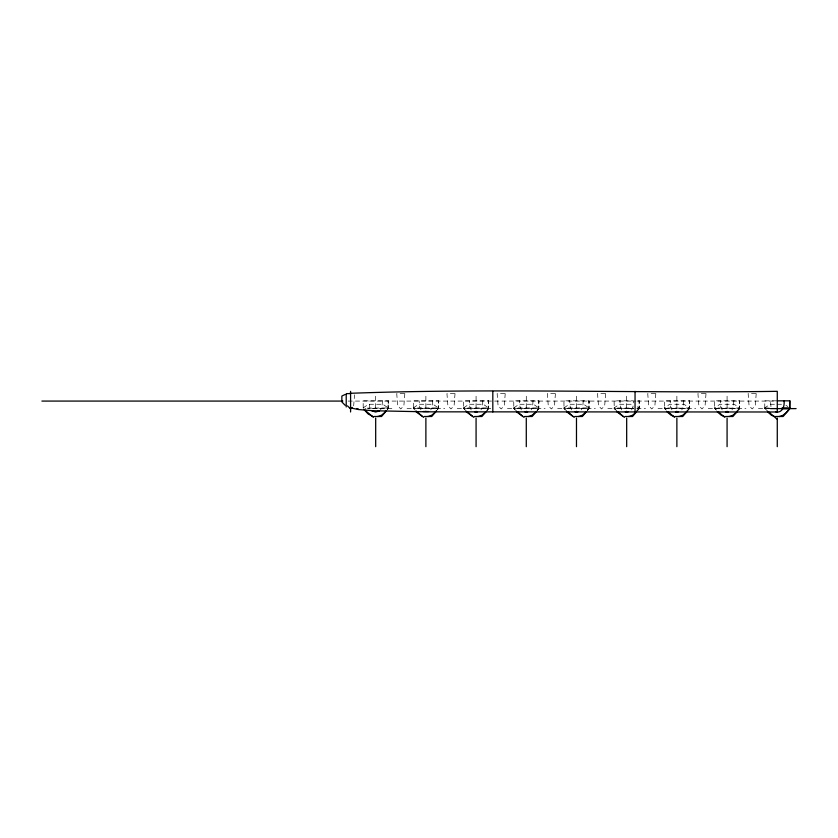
<?xml version="1.0" encoding="UTF-8"?>
<svg xmlns="http://www.w3.org/2000/svg" width="838" height="838" viewBox="0 0 838 838"><rect width="100%" height="100%" fill="white"/><g stroke="black" fill="none" stroke-linecap="round" stroke-linejoin="round"><path stroke-width="0.63" stroke-dasharray="4.19 3.14" d="M382.442 400.836L382.002 406.629L380.609 409.897M432.638 400.836L432.199 406.629L430.805 409.897M482.835 400.836L482.405 406.629L481.012 409.897M533.041 400.836L532.601 406.629L531.208 409.897M583.238 400.836L582.798 406.629L581.404 409.897M683.63 400.836L683.2 406.629L681.807 409.897M733.837 400.836L733.397 406.629L732.003 409.897M353.678 405.864L354.526 394.845M415.208 410.201L413.396 408.441L438.368 408.441L437.96 409.164M466.337 410.997L463.592 408.441L488.575 408.441L486.805 410.756M516.533 410.997L513.788 408.441L538.771 408.441L537.011 410.756M566.739 410.997L563.995 408.441L588.967 408.441L587.208 410.756M616.936 410.997L614.191 408.441L633.654 408.137M664.325 408.609L689.423 407.928L684.028 404.262L669.719 404.262L664.325 407.928L667.132 410.997M714.531 408.609L739.629 407.928L734.235 404.262L719.926 404.262L714.531 407.928L717.338 410.997M767.535 410.997L764.79 408.441L769.315 408.441M387.334 409.614L388.151 407.677L388.235 400.836L363.137 400.836L363.21 407.677M631.611 409.897L633.004 406.629L633.434 400.836L614.128 400.836L614.212 407.677L615.165 409.803M387.68 409.143L387.847 408.839A2.514 2.514 0 0 0 388.036 408.357L388.235 400.836L388.235 408.609L387.198 409.803M437.394 409.803L438.054 408.839A2.514 2.514 0 0 0 438.243 408.357L438.431 400.836L413.333 400.836L413.417 407.677L414.37 409.803M486.878 410.662A42.288 42.288 0 0 0 487.266 410.201L488.25 408.839A2.514 2.514 0 0 0 488.439 408.357L488.627 400.836L463.529 400.836L463.613 407.677L464.566 409.803M537.074 410.662A42.288 42.288 0 0 0 537.462 410.201L538.446 408.839A2.514 2.514 0 0 0 538.635 408.357L538.834 400.836L513.736 400.836L513.809 407.677L514.773 409.803M587.27 410.662A42.288 42.288 0 0 0 587.668 410.201L588.643 408.839A2.514 2.514 0 0 0 588.831 408.357L589.03 400.836L563.932 400.836L564.005 407.677L564.969 409.803M637.467 410.662A42.288 42.288 0 0 0 637.865 410.201L638.849 408.839A2.514 2.514 0 0 0 639.038 408.357L639.226 400.836L636.723 400.836M687.673 410.662A42.288 42.288 0 0 0 688.061 410.201L689.046 408.839A2.514 2.514 0 0 0 689.234 408.357L689.423 400.836L664.325 400.836L664.408 407.677L665.362 409.803M737.869 410.662A42.288 42.288 0 0 0 738.257 410.201L739.242 408.839A2.514 2.514 0 0 0 739.43 408.357L739.629 400.836L714.531 400.836L714.605 407.677L715.568 409.803M437.541 409.614L438.347 407.677L438.431 400.836L438.431 408.609M487.59 409.803L488.554 407.677L488.627 400.836L488.627 408.609L485.82 410.997M537.797 409.803L538.75 407.677L538.834 400.836L538.834 408.609L536.027 410.997M587.993 409.803L588.946 407.677L589.03 400.836L589.03 408.609L586.223 410.997M638.189 409.803L639.153 407.677L639.226 400.836L639.226 408.609L637.404 410.756M688.386 409.803L689.349 407.677L689.423 400.836L689.423 408.609L687.6 410.756M738.592 409.803L739.545 407.677L739.629 400.836L739.629 408.609L737.807 410.756M636.419 410.997L639.226 408.609L637.11 408.389M686.626 410.997L689.37 408.441L679.325 408.389M736.822 410.997L739.566 408.441L729.521 408.389M363.137 407.928L368.531 404.262L382.84 404.262L388.235 407.928L365.253 408.137M413.333 407.928L418.728 404.262L433.036 404.262L438.431 407.928L413.333 407.928L413.333 408.609M463.529 407.928L468.924 404.262L483.233 404.262L488.627 407.928L463.529 407.928L463.529 408.609M513.736 407.928L519.131 404.262L533.429 404.262L538.834 407.928L513.736 407.928L513.736 408.609M563.932 407.928L569.327 404.262L583.636 404.262L589.03 407.928L563.932 407.928L563.932 408.609M614.128 408.609L614.128 407.928L619.523 404.262L633.832 404.262M764.727 408.609L764.727 407.928L770.122 404.262L776.009 404.262M637.11 408.137L639.226 407.928L635.309 405.267M367.725 408.441L369.768 408.441M633.654 408.389L629.129 408.389M372.041 408.441L388.235 408.609M776.428 400.836L764.727 400.836L764.801 407.677L765.764 409.803M348.084 401.077L493.331 401.077M494.64 401.077L635.958 401.077M637.268 401.077L775.967 401.077M777.276 404.262L782.336 404.262M373.004 408.609L394.509 408.609M407.059 408.609L444.706 408.609M457.255 408.609L491.152 408.609M507.451 408.609L545.109 408.609M557.658 408.609L595.305 408.609M607.854 408.609L633.549 408.609M636.859 408.609L645.501 408.609M658.05 408.609L695.697 408.609M708.257 408.609L745.904 408.609M758.453 408.609L769.452 408.609M729.521 408.137L714.531 407.928M679.325 408.137L664.325 407.928M629.129 408.137L614.128 407.928M365.253 408.389L365.986 408.441M769.315 408.085L764.727 407.928M785.908 405.267L787.867 406.598M722.147 409.897L720.753 406.629L720.324 400.836M671.95 409.897L670.557 406.629L670.117 400.836M621.754 409.897L620.361 406.629L619.921 400.836M571.547 409.897L570.154 406.629L569.725 400.836M521.351 409.897L519.958 406.629L519.518 400.836M471.155 409.897L469.762 406.629L469.322 400.836M420.959 409.897L419.566 406.629L419.126 400.836M369.946 408.515L368.93 400.836M770.96 406.629L770.52 400.836M727.08 396.217L727.08 410.966M676.874 396.217L676.874 410.966M626.677 396.217L626.677 410.966M576.481 396.217L576.481 410.966M526.285 396.217L526.285 410.966M476.078 396.217L476.078 410.966M425.882 396.217L425.882 410.966M375.686 396.217L375.686 409.091M404.827 393.619L403.874 405.864L400.784 408.923L397.694 405.864L396.741 393.619L404.827 393.619M455.024 393.619L454.081 405.864L450.98 408.923L447.89 405.864L446.947 393.619L455.024 393.619M505.22 393.619L504.277 405.864L501.176 408.923L498.086 405.864L497.144 393.619L505.22 393.619M555.416 393.619L554.473 405.864L551.383 408.923L548.282 405.864L547.34 393.619L555.416 393.619M605.623 393.619L604.669 405.864L601.579 408.923L598.489 405.864L597.536 393.619L605.623 393.619M655.819 393.619L654.876 405.864L651.775 408.923L648.685 405.864L647.743 393.619L655.819 393.619M706.015 393.619L705.072 405.864L701.982 408.923L698.882 405.864L697.939 393.619L706.015 393.619M756.211 393.619L755.268 405.864L752.178 408.923L749.078 405.864L748.135 393.619L756.211 393.619"/><path stroke-width="1.26" d="M777.276 400.836L789.825 400.836L789.626 408.357A2.514 2.514 0 0 1 789.448 408.839L788.464 410.201A42.288 42.288 0 0 1 786.432 412.474L783.09 415.229L779.79 416.444A6.18 6.18 0 0 1 778.952 416.496M784.033 400.836C784.86 405.959 782.304 413.385 775.894 411.887M789.825 407.928L782.074 407.928M386.412 410.756L381.541 416.496L374.02 416.496M436.608 410.756L431.738 416.496L424.227 416.496M485.998 411.709L481.934 416.496L474.423 416.496M536.194 411.709L532.13 416.496L524.619 416.496M586.39 411.709L582.337 416.496L574.816 416.496M636.597 411.709L632.533 416.496L625.022 416.496M686.793 411.709L682.729 416.496L675.219 416.496M736.99 411.709L732.925 416.496L725.415 416.496M789.825 400.836L789.825 408.609L783.132 416.496L775.611 416.496M352.128 407.394L350.588 408.923L347.487 405.864M379.583 410.871L375.686 412.003L371.779 410.871M345.109 394.489L341.852 396.049L341.852 401.926L345.109 405.267M428.585 411.521L423.18 411.521M782.074 408.609L789.825 408.609M349.865 393.315C492.189 388.067 634.869 393.399 777.276 391.325L777.276 411.992L426.008 411.835L373.203 410.735L358.454 409.541L349.865 407.75M477.461 411.887L474.696 411.887M527.657 411.887L524.902 411.887M577.864 411.887L575.098 411.887M628.06 411.887L625.295 411.887M678.256 411.887L675.491 411.887M728.463 411.887L725.698 411.887M346.544 393.619L350.012 393.619M41.9 401.077L342.857 401.077M356.862 408.609L358.046 408.609M770.426 408.609L796.1 408.609M774.343 416.381L771.463 415.229L767.493 411.804M724.147 416.381L721.267 415.229L717.297 411.804M673.951 416.381L671.06 415.229L667.09 411.804M372.753 416.381L368.05 413.899L363.692 409.143M622.833 416.14L616.894 411.804M572.637 416.14L566.698 411.804M522.43 416.14L516.501 411.804M472.234 416.14L466.295 411.804M422.038 416.14L416.098 411.804M768.467 411.804L777.276 419.314M718.271 411.804L724.818 417.387M668.075 411.804L674.621 417.387M617.868 411.804L624.415 417.387M567.672 411.804L574.219 417.387M517.475 411.804L524.022 417.387M467.279 411.804L473.826 417.387M416.14 410.997L423.619 417.387M364.069 409.405L373.423 417.387M777.276 418.057L777.276 446.675M727.08 418.057L727.08 446.675M676.874 418.057L676.874 446.675M635.047 391.367L635.047 411.992M626.677 418.057L626.677 446.675M576.481 418.057L576.481 446.675M526.285 418.057L526.285 446.675M492.817 391.367L492.817 411.992M476.078 418.057L476.078 446.675M425.882 418.057L425.882 446.675M375.686 418.057L375.686 446.675M350.588 391.367L350.588 411.992M346.22 393.724L346.22 406.964M377.362 416.496A6.18 6.18 0 0 0 378.2 416.444L381.5 415.229L384.841 412.464A42.288 42.288 0 0 0 386.255 410.924M427.558 416.496A6.18 6.18 0 0 0 428.407 416.444L431.696 415.229L435.037 412.464A42.288 42.288 0 0 0 436.451 410.924M477.765 416.496A6.18 6.18 0 0 0 478.603 416.444L481.892 415.229L485.233 412.464A42.288 42.288 0 0 0 485.862 411.804M527.961 416.496A6.18 6.18 0 0 0 528.799 416.444L532.099 415.229L535.43 412.464A42.288 42.288 0 0 0 536.058 411.804M578.157 416.496A6.18 6.18 0 0 0 578.995 416.444L582.295 415.229L585.636 412.464A42.288 42.288 0 0 0 586.265 411.804M628.353 416.496A6.18 6.18 0 0 0 629.202 416.444L632.491 415.229L635.833 412.464A42.288 42.288 0 0 0 636.461 411.804M678.56 416.496A6.18 6.18 0 0 0 679.398 416.444L682.698 415.229L686.029 412.464A42.288 42.288 0 0 0 686.657 411.804M728.756 416.496A6.18 6.18 0 0 0 729.594 416.444L732.894 415.229L736.225 412.464A42.288 42.288 0 0 0 736.864 411.804"/></g></svg>
